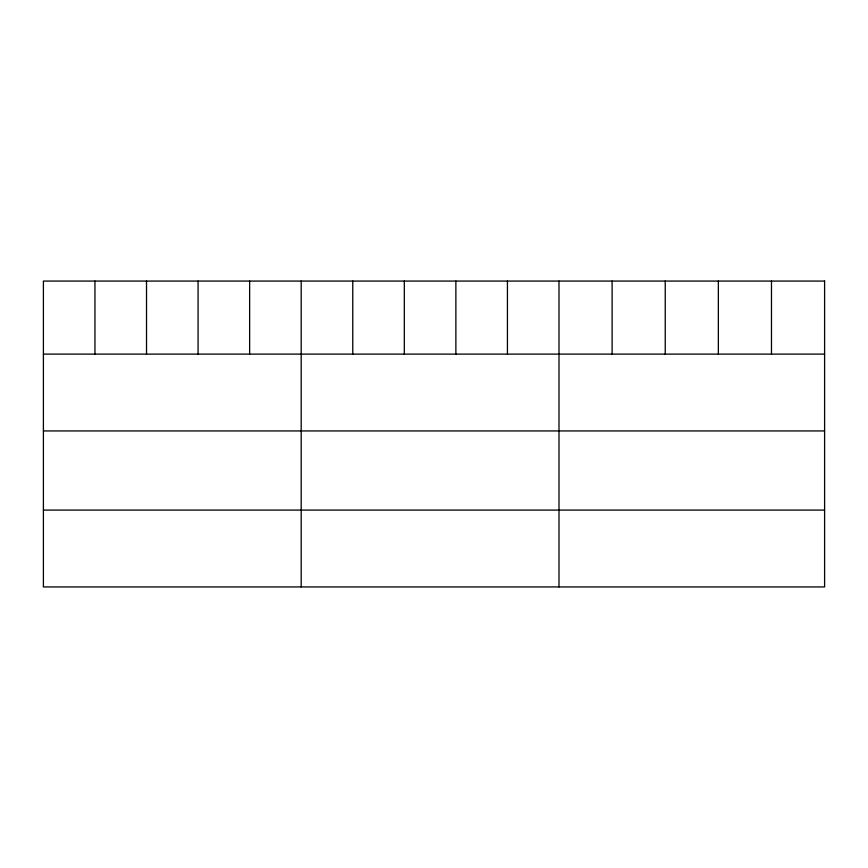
<?xml version="1.0" encoding="UTF-8"?>
<svg xmlns="http://www.w3.org/2000/svg" width="868" height="868" viewBox="0 0 868 868"><rect width="100%" height="100%" fill="white"/><g stroke="black" fill="none" stroke-linecap="round" stroke-linejoin="round"><path stroke-width="1.3" d="M43.4 354.111L824.6 354.111M43.4 430.94L824.6 430.94M43.4 510.091L824.6 510.091M771.478 281.069L771.478 354.111M718.357 281.069L718.357 354.111M665.235 281.069L665.235 354.111M612.114 281.069L612.114 354.111M558.992 281.069L558.992 586.931M507.433 281.069L507.433 354.111M455.874 281.069L455.874 354.111M404.314 281.069L404.314 354.111M352.755 281.069L352.755 354.111M301.196 281.069L301.196 586.931M249.637 281.069L249.637 354.111M198.078 281.069L198.078 354.111M146.518 281.069L146.518 354.111M94.959 281.069L94.959 354.111M824.6 281.069L43.4 281.069L43.4 586.931L824.6 586.931L824.6 281.069"/></g></svg>
